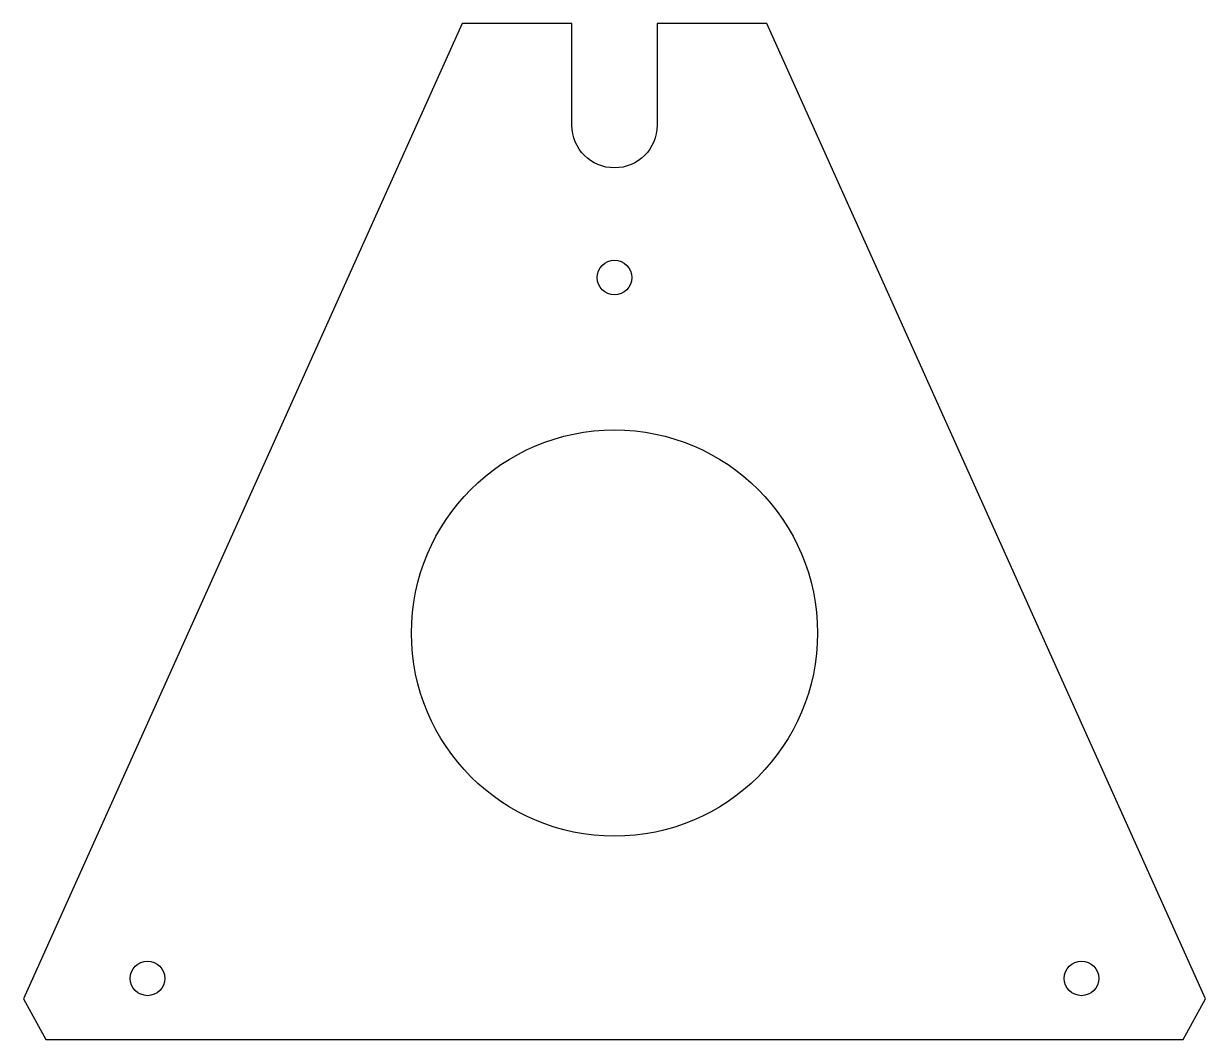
# Model space of a CAD drawing. Header units: millimetres. Extents: x 0 to 116, y 0 to 100.
import ezdxf

# ---------------------------------------------------------------- set-up
doc = ezdxf.new("R2010")
doc.units = ezdxf.units.MM
doc.layers.add('CUT', color=1, linetype='Continuous')

msp = doc.modelspace()

# ---------------------------------------------------------------- linework, layer by layer
at = {"layer": 'CUT'}
msp.add_lwpolyline([(0, 4), (2.2, 0), (114.2, 0), (116.4, 4), (73.2, 100), (62.4, 100), (62.4, 90, -1), (54, 90), (54, 100), (43.2, 100)], format="xyb", close=True, dxfattribs=at)
for centre, radius in [((58.2, 75), 1.7), ((58.2, 40), 20), ((12.2, 6), 1.7), ((104.2, 6), 1.7)]:
    msp.add_circle(centre, radius, dxfattribs=at)

doc.saveas('drawing.dxf')
